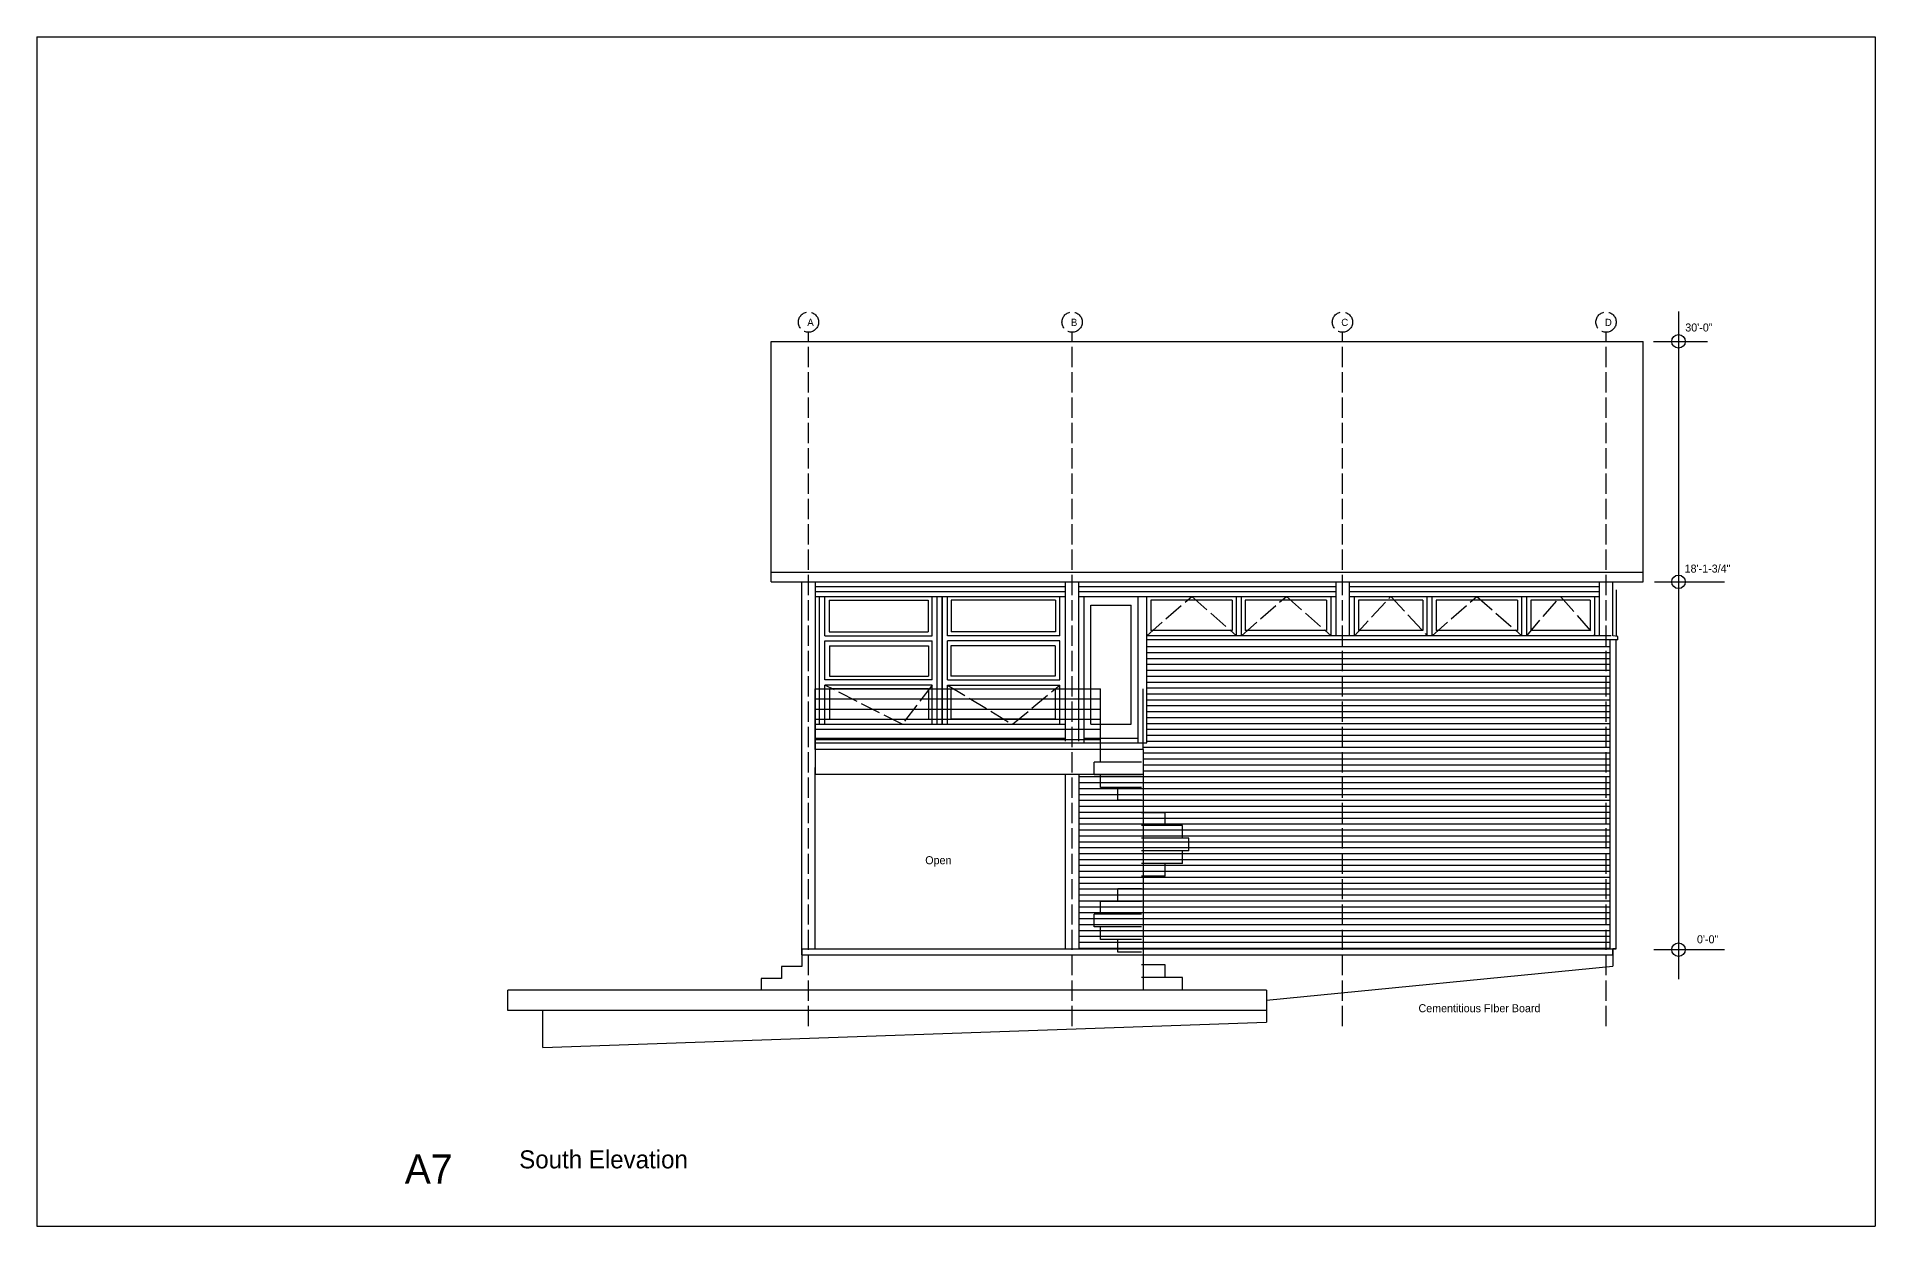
# Model space of a CAD drawing. Header units: inches. Extents: x 967 to 7501, y 257 to 3545.
# Drawn here: x 5763 to 6851, y 1971 to 2675 of the extents above; entities that cross this region are included whole.
import ezdxf

# ---------------------------------------------------------------- set-up
doc = ezdxf.new("R2010")
doc.units = ezdxf.units.IN
doc.header["$MEASUREMENT"] = 0
doc.linetypes.add('ACAD_ISO02W100', pattern=[15, 12, -3])
for name, color, linetype in [('const', 7, 'Continuous'), ('e1', 7, 'Continuous'), ('e2', 251, 'Continuous'), ('glassSwing', 172, 'ACAD_ISO02W100'), ('grid', 252, 'ACAD_ISO02W100'), ('stairs', 140, 'Continuous'), ('walls', 7, 'Continuous')]:
    doc.layers.add(name, color=color, linetype=linetype)

msp = doc.modelspace()

# ---------------------------------------------------------------- linework, layer by layer
for p, q in [((5763.3, 2674.8), (5763.3, 1970.8)), ((5763.3, 2674.8), (6851.3, 2674.8)), ((6851.3, 2674.8), (6851.3, 1970.8)), ((6216, 2135), (6216, 2131.5)), ((6696, 2131.5), (6696, 2135)), ((5763.3, 1970.8), (6851.3, 1970.8))]:
    msp.add_line(p, q)
at = {"layer": 'e1'}
for p, q in [((6198, 2357.9), (6714, 2357.9)), ((6198, 2352.2), (6714, 2352.2)), ((6418, 2252.9), (6224, 2252.9)), ((6224, 2252.9), (6224, 2238.4)), ((6418, 2252.9), (6418, 2110.5)), ((6224, 2135), (6224, 2242.4)), ((6224, 2238.4), (6418, 2238.4)), ((6372, 2135), (6372, 2238.4)), ((6216, 2124.5), (6204, 2124.5)), ((6204, 2124.5), (6204, 2117.5)), ((6216, 2131.5), (6216, 2124.5)), ((6204, 2117.5), (6192, 2117.5)), ((6192, 2117.5), (6192, 2110.5)), ((6491, 2110.5), (6042, 2110.5)), ((6042, 2098.5), (6042, 2110.5)), ((6491, 2110.5), (6491, 2098.5)), ((6491, 2098.5), (6042, 2098.5))]:
    msp.add_line(p, q, dxfattribs=at)
at = {"layer": 'e2'}
for p, q in [((6734.9, 2512.2), (6734.9, 2117)), ((6720.1, 2494.5), (6752, 2494.5)), ((6224, 2352.2), (6224, 2252.9)), ((6372, 2257.9), (6372, 2352.2)), ((6380, 2257.9), (6380, 2352.2)), ((6532, 2352.2), (6532, 2320.3)), ((6540, 2352.2), (6540, 2320.3)), ((6688, 2352.2), (6688, 2320.3)), ((6720.6, 2352.2), (6752.4, 2352.2)), ((6752.4, 2352.2), (6762.1, 2352.2)), ((6372, 2349.2), (6224, 2349.2)), ((6372, 2346.2), (6224, 2346.2)), ((6224, 2343.6), (6372, 2343.6)), ((6226.6, 2267.9), (6226.6, 2343.6)), ((6229.6, 2320.3), (6229.6, 2343.6)), ((6232.3, 2341.3), (6290.9, 2341.3)), ((6232.3, 2341.3), (6232.3, 2322.6)), ((6290.9, 2341.3), (6290.9, 2322.6)), ((6293.2, 2320.3), (6293.2, 2343.6)), ((6296.2, 2267.9), (6296.2, 2343.6)), ((6299.2, 2267.9), (6299.2, 2343.6)), ((6299.2, 2343.6), (6299.2, 2267.9)), ((6302.2, 2320.3), (6302.2, 2343.6)), ((6366.1, 2341.3), (6304.4, 2341.3)), ((6304.4, 2341.3), (6304.4, 2322.6)), ((6366.1, 2341.3), (6366.1, 2322.6)), ((6368.8, 2320.3), (6368.8, 2343.6)), ((6532, 2349.2), (6380, 2349.2)), ((6532, 2346.2), (6380, 2346.2)), ((6380, 2343.6), (6532, 2343.6)), ((6383, 2343.6), (6383, 2256.9)), ((6415, 2343.6), (6415, 2256.9)), ((6420.3, 2256.9), (6420.3, 2343.6)), ((6470.8, 2341.3), (6422.5, 2341.3)), ((6422.5, 2341.3), (6422.5, 2323.3)), ((6470.8, 2341.3), (6470.8, 2323.3)), ((6473.3, 2320.3), (6473.3, 2343.6)), ((6476.3, 2320.3), (6476.3, 2343.6)), ((6526.6, 2341.3), (6478.5, 2341.3)), ((6478.5, 2341.3), (6478.5, 2323.3)), ((6526.6, 2341.3), (6526.6, 2323.3)), ((6529.3, 2320.3), (6529.3, 2343.6)), ((6688, 2349.2), (6540, 2349.2)), ((6688, 2346.2), (6540, 2346.2)), ((6540, 2343.6), (6688, 2343.6)), ((6543.1, 2320.3), (6543.1, 2343.6)), ((6583.6, 2341.3), (6545.4, 2341.3)), ((6545.4, 2341.3), (6545.4, 2323.3)), ((6583.6, 2341.3), (6583.6, 2323.3)), ((6586.1, 2320.3), (6586.1, 2343.6)), ((6589.1, 2320.3), (6589.1, 2343.6)), ((6639.6, 2341.3), (6591.4, 2341.3)), ((6591.4, 2341.3), (6591.4, 2323.3)), ((6639.6, 2341.3), (6639.6, 2323.3)), ((6642.1, 2320.3), (6642.1, 2343.6)), ((6645.1, 2320.3), (6645.1, 2343.6)), ((6682.6, 2341.3), (6647.4, 2341.3)), ((6647.4, 2341.3), (6647.4, 2323.3)), ((6682.6, 2341.3), (6682.6, 2323.3)), ((6685.3, 2320.3), (6685.3, 2343.6)), ((6698, 2347.4), (6698, 2320)), ((6387, 2338.4), (6411, 2338.4)), ((6387, 2267.9), (6387, 2338.4)), ((6411, 2267.9), (6411, 2338.4)), ((6229.6, 2320.3), (6293.2, 2320.3)), ((6232.3, 2322.6), (6290.9, 2322.6)), ((6368.8, 2320.3), (6302.2, 2320.3)), ((6366.1, 2322.6), (6304.4, 2322.6)), ((6695, 2320.3), (6420.3, 2320.3)), ((6698, 2317.9), (6420.3, 2317.9)), ((6470.8, 2323.3), (6422.5, 2323.3)), ((6526.6, 2323.3), (6478.5, 2323.3)), ((6583.6, 2323.3), (6545.4, 2323.3)), ((6639.6, 2323.3), (6591.4, 2323.3)), ((6682.6, 2323.3), (6647.4, 2323.3)), ((6694.5, 2135), (6694.5, 2317.9)), ((6229.6, 2317.3), (6293.2, 2317.3)), ((6229.6, 2294.1), (6229.6, 2317.3)), ((6232.5, 2314.3), (6291.1, 2314.3)), ((6232.5, 2314.3), (6232.5, 2296.3)), ((6291.1, 2314.3), (6291.1, 2296.3)), ((6293.2, 2294.1), (6293.2, 2317.3)), ((6368.8, 2317.3), (6302.2, 2317.3)), ((6302.2, 2294.1), (6302.2, 2317.3)), ((6365.9, 2314.3), (6304.2, 2314.3)), ((6304.2, 2314.3), (6304.2, 2296.3)), ((6365.9, 2314.3), (6365.9, 2296.3)), ((6368.8, 2294.1), (6368.8, 2317.3)), ((6420.3, 2313.9), (6694.5, 2313.9)), ((6420.3, 2310.4), (6694.5, 2310.4)), ((6420.3, 2306.9), (6694.5, 2306.9)), ((6232.5, 2296.3), (6291.1, 2296.3)), ((6365.9, 2296.3), (6304.2, 2296.3)), ((6420.3, 2303.4), (6694.5, 2303.4)), ((6420.3, 2299.9), (6694.5, 2299.9)), ((6420.3, 2296.4), (6694.5, 2296.4)), ((6293.2, 2294.1), (6229.6, 2294.1)), ((6293.2, 2291.1), (6229.6, 2291.1)), ((6229.6, 2267.9), (6229.6, 2291.1)), ((6291.1, 2288.9), (6232.5, 2288.9)), ((6232.5, 2288.9), (6232.5, 2270.9)), ((6291.1, 2288.9), (6291.1, 2270.9)), ((6293.2, 2267.9), (6293.2, 2291.1)), ((6302.2, 2294.1), (6368.8, 2294.1)), ((6302.2, 2291.1), (6368.8, 2291.1)), ((6302.2, 2267.9), (6302.2, 2291.1)), ((6304.2, 2288.9), (6365.9, 2288.9)), ((6304.2, 2288.9), (6304.2, 2270.9)), ((6365.9, 2288.9), (6365.9, 2270.9)), ((6368.8, 2267.9), (6368.8, 2291.1)), ((6420.3, 2292.9), (6694.5, 2292.9)), ((6420.3, 2289.4), (6694.5, 2289.4)), ((6420.3, 2285.9), (6694.5, 2285.9)), ((6420.3, 2282.4), (6694.5, 2282.4)), ((6420.3, 2278.9), (6694.5, 2278.9)), ((6420.3, 2275.4), (6694.5, 2275.4)), ((6224, 2267.9), (6372, 2267.9)), ((6232.5, 2270.9), (6291.1, 2270.9)), ((6365.9, 2270.9), (6304.2, 2270.9)), ((6387, 2267.9), (6411, 2267.9)), ((6420.3, 2271.9), (6694.5, 2271.9)), ((6420.3, 2268.4), (6694.5, 2268.4)), ((6420.3, 2264.9), (6694.5, 2264.9)), ((6224, 2259.6), (6372, 2259.6)), ((6224, 2256.9), (6420.3, 2256.9)), ((6383, 2259.6), (6415, 2259.6)), ((6418, 2254.4), (6694.5, 2254.4)), ((6420.3, 2261.4), (6694.5, 2261.4)), ((6420.3, 2257.9), (6694.5, 2257.9)), ((6418, 2250.9), (6694.5, 2250.9)), ((6418, 2247.4), (6694.5, 2247.4)), ((6418, 2243.9), (6694.5, 2243.9)), ((6380, 2238.4), (6380, 2135)), ((6380, 2236.9), (6694.5, 2236.9)), ((6380, 2233.4), (6694.5, 2233.4)), ((6418, 2240.4), (6694.5, 2240.4)), ((6380, 2229.9), (6694.5, 2229.9)), ((6380, 2226.4), (6694.5, 2226.4)), ((6380, 2222.9), (6694.5, 2222.9)), ((6380, 2219.4), (6694.5, 2219.4)), ((6380, 2215.9), (6694.5, 2215.9)), ((6380, 2212.4), (6694.5, 2212.4)), ((6380, 2208.9), (6694.5, 2208.9)), ((6380, 2205.4), (6694.5, 2205.4)), ((6380, 2201.9), (6694.5, 2201.9)), ((6380, 2198.4), (6694.5, 2198.4)), ((6380, 2194.9), (6694.5, 2194.9)), ((6380, 2191.4), (6694.5, 2191.4)), ((6380, 2187.9), (6694.5, 2187.9)), ((6380, 2184.4), (6694.5, 2184.4)), ((6380, 2180.9), (6694.5, 2180.9)), ((6380, 2177.4), (6694.5, 2177.4)), ((6380, 2173.9), (6694.5, 2173.9)), ((6380, 2170.4), (6694.5, 2170.4)), ((6380, 2166.9), (6694.5, 2166.9)), ((6380, 2163.4), (6694.5, 2163.4)), ((6380, 2159.9), (6694.5, 2159.9)), ((6380, 2156.4), (6694.5, 2156.4)), ((6380, 2152.9), (6694.5, 2152.9)), ((6380, 2149.4), (6694.5, 2149.4)), ((6380, 2145.9), (6694.5, 2145.9)), ((6216, 2135), (6698, 2135)), ((6216, 2135), (6216, 2131.5)), ((6380, 2142.4), (6694.5, 2142.4)), ((6380, 2138.9), (6694.5, 2138.9)), ((6380, 2135.4), (6694.5, 2135.4)), ((6696, 2135), (6696, 2131.5)), ((6720.2, 2134.5), (6762.1, 2134.5)), ((6491, 2104.5), (6696, 2124.8)), ((6696, 2131.5), (6696, 2124.8)), ((6491, 2104.5), (6491, 2091.5)), ((6062.7, 2076.5), (6062.7, 2098.5)), ((6062.7, 2076.5), (6491, 2091.5))]:
    msp.add_line(p, q, dxfattribs=at)
for centre in [(6734.9, 2494.5), (6734.9, 2352.2), (6734.9, 2134.5)]:
    msp.add_circle(centre, 4, dxfattribs=at)
at = {"layer": 'glassSwing'}
for p, q in [((6420.3, 2320.3), (6446.8, 2343.6)), ((6446.8, 2343.6), (6473.3, 2320.3)), ((6476.3, 2320.3), (6502.8, 2343.6)), ((6502.8, 2343.6), (6529.3, 2320.3)), ((6543.1, 2320.3), (6564.6, 2343.6)), ((6564.6, 2343.6), (6586.1, 2320.3)), ((6589.1, 2320.3), (6615.6, 2343.6)), ((6615.6, 2343.6), (6642.1, 2320.3)), ((6645.1, 2320.3), (6665, 2343.6)), ((6665, 2343.6), (6685.3, 2320.3)), ((6275.5, 2267.9), (6229.6, 2291.1)), ((6293.2, 2291.1), (6275.5, 2267.9)), ((6302.2, 2291.1), (6340.7, 2267.9)), ((6340.7, 2267.9), (6368.8, 2291.1))]:
    msp.add_line(p, q, dxfattribs=at)
at = {"layer": 'grid'}
for p, q in [((6220, 2089.3), (6220, 2499.9)), ((6376, 2089.3), (6376, 2499.9)), ((6536, 2089.3), (6536, 2499.9)), ((6692, 2089.3), (6692, 2499.9))]:
    msp.add_line(p, q, dxfattribs=at)
for centre in [(6220, 2505.9), (6376, 2505.9), (6536, 2505.9), (6692, 2505.9)]:
    msp.add_circle(centre, 6, dxfattribs=at)
at = {"layer": 'stairs'}
for p, q in [((6392.8, 2245.4), (6392.8, 2252.9)), ((6417, 2252.9), (6392.8, 2252.9)), ((6389, 2237.9), (6389, 2245.4)), ((6417, 2245.4), (6389, 2245.4)), ((6417, 2237.9), (6389, 2237.9)), ((6392.8, 2230.4), (6392.8, 2237.9)), ((6417, 2230.4), (6392.8, 2230.4)), ((6403, 2222.9), (6403, 2230.4)), ((6417, 2222.9), (6403, 2222.9)), ((6431, 2215.4), (6417, 2215.4)), ((6431, 2207.9), (6431, 2215.4)), ((6441.3, 2207.9), (6417, 2207.9)), ((6445, 2200.4), (6417, 2200.4)), ((6441.3, 2200.4), (6441.3, 2207.9)), ((6445, 2192.9), (6445, 2200.4)), ((6445, 2192.9), (6417, 2192.9)), ((6441.3, 2185.4), (6441.3, 2192.9)), ((6441.3, 2185.4), (6417, 2185.4)), ((6431, 2177.9), (6417, 2177.9)), ((6431, 2177.9), (6431, 2185.4)), ((6403, 2163), (6403, 2170.5)), ((6417, 2170.5), (6403, 2170.5)), ((6389, 2148), (6389, 2155.5)), ((6417, 2155.5), (6389, 2155.5)), ((6392.8, 2155.5), (6392.8, 2163)), ((6417, 2163), (6392.8, 2163)), ((6417, 2148), (6389, 2148)), ((6392.8, 2140.5), (6392.8, 2148)), ((6417, 2140.5), (6392.8, 2140.5)), ((6403, 2133), (6403, 2140.5)), ((6417, 2133), (6403, 2133)), ((6431, 2125.5), (6417, 2125.5)), ((6431, 2118), (6431, 2125.5)), ((6441.3, 2118), (6417, 2118)), ((6441.3, 2110.5), (6441.3, 2118))]:
    msp.add_line(p, q, dxfattribs=at)
at = {"layer": 'walls'}
for p, q in [((6198, 2494.5), (6714, 2494.5)), ((6198, 2352.2), (6198, 2494.5)), ((6714, 2352.2), (6714, 2494.5)), ((6216, 2131.5), (6216, 2352.2)), ((6696, 2320.3), (6696, 2352.2)), ((6699, 2319.8), (6696, 2320.3)), ((6698, 2135), (6698, 2317.9)), ((6699, 2317.9), (6698, 2317.9)), ((6699, 2317.9), (6699, 2319.8)), ((6224, 2252.9), (6224, 2288.9)), ((6224, 2288.9), (6392.8, 2288.9)), ((6392.8, 2252.9), (6392.8, 2288.9)), ((6418, 2252.9), (6418, 2288.9)), ((6224, 2282.9), (6392.8, 2282.9)), ((6224, 2276.9), (6392.8, 2276.9)), ((6224, 2270.9), (6392.8, 2270.9)), ((6224, 2264.9), (6392.8, 2264.9)), ((6224, 2258.9), (6392.8, 2258.9)), ((6698, 2135), (6696, 2135)), ((6216, 2131.5), (6696, 2131.5))]:
    msp.add_line(p, q, dxfattribs=at)

# ---------------------------------------------------------------- texts
at = {"layer": 'const', "attachment_point": 1}
for s, insert, char_height, width in [('A', (6219.3, 2507.9), 4.26, 1625.197), ('B', (6375.3, 2507.9), 4.26, 1625.197), ('C', (6535.3, 2507.9), 4.26, 1625.197), ('D', (6691.3, 2507.9), 4.26, 1625.197), ('30\'-0"', (6738.9, 2505.1), 4.74, 1805.775), ('18\'-1-3/4"', (6738.5, 2362.4), 4.74, 1805.775), ('Open', (6289.1, 2189.8), 4.74, 1805.775), ('0\'-0"', (6745.8, 2143), 4.74, 1805.775), ('Cementitious FIber Board', (6581, 2102.2), 4.736, 1805.775), ('A7', (5981.1, 2013.3), 17.26, 6582.049), ('South Elevation', (6048.8, 2015.7), 10.656, 4062.993)]:
    msp.add_mtext(s, dxfattribs=dict(at, insert=insert, char_height=char_height, width=width))

doc.saveas('drawing.dxf')
